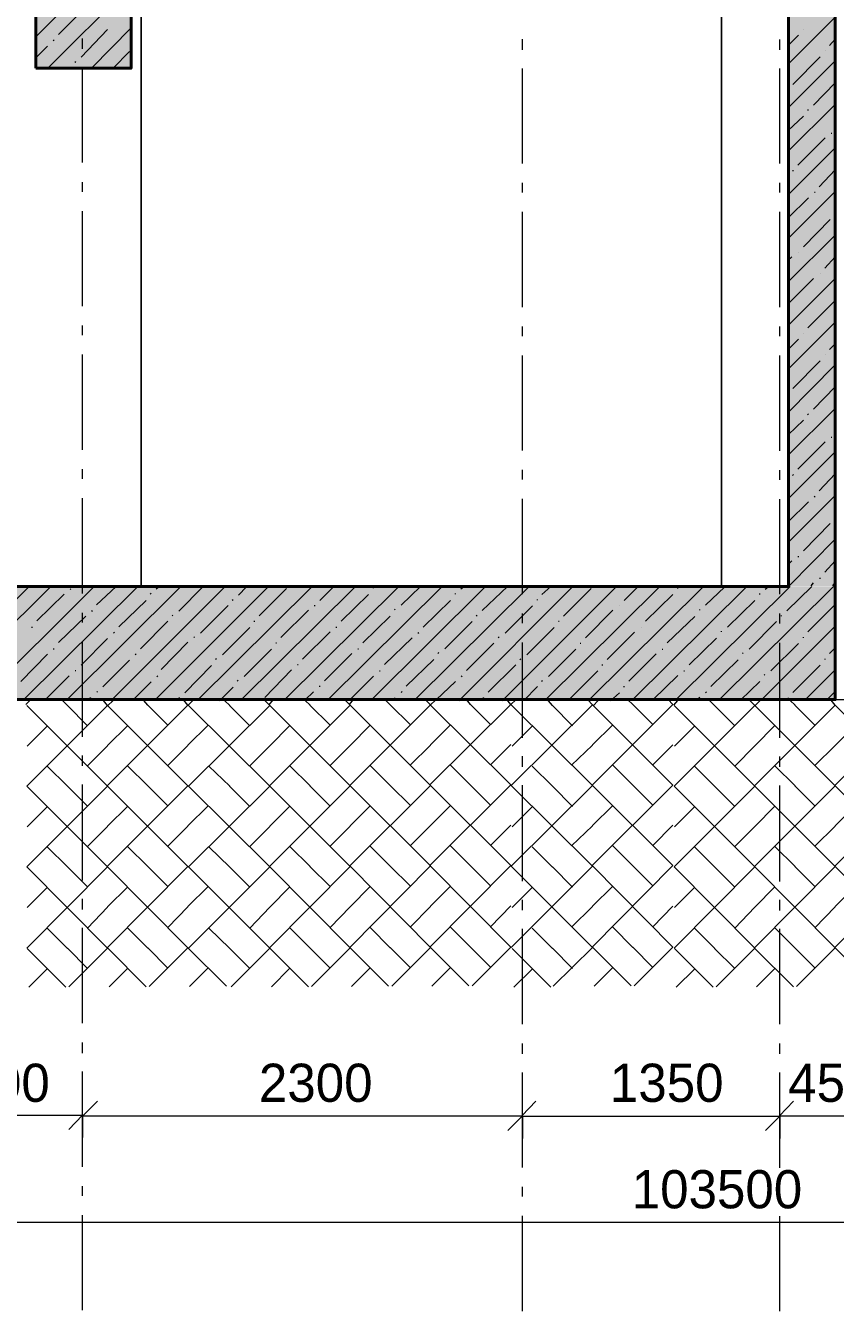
# Model space of a CAD drawing. Header units: millimetres. Extents: x -136833 to 49383, y -8033 to 344618.
# Drawn here: x -55198 to -50950, y -464 to 6284 of the extents above; entities that cross this region are included whole.
import ezdxf

# ---------------------------------------------------------------- set-up
doc = ezdxf.new("R2010")
doc.units = ezdxf.units.MM
doc.layers.add('PDF _Геометрия', color=7, linetype='Continuous', true_color=0x1d1d1d)
doc.layers.add('PDF _Сплошная заливка', color=7, linetype='Continuous', true_color=0xffffff)
doc.layers.add('PDF _Текст', color=7, linetype='Continuous')

msp = doc.modelspace()

# ---------------------------------------------------------------- hatches: boundary and pattern name
at = {"layer": 'PDF _Сплошная заливка', "transparency": 33554559}
h = msp.add_hatch(color=256, dxfattribs=at)
h.paths.add_polyline_path([(-50950.6, 2746.2), (-50950.6, 3341.5), (-104045.4, 3341.5), (-104045.4, 2746.2)])
h.paths.add_polyline_path([(-26352.2, 3341.5), (-26352.2, 2746.2), (646.3, 2746.2), (646.3, 3341.5), (-4602.7, 3341.5), (-4602.7, 3279.5), (-4848.3, 3279.5), (-4848.3, 3341.5)])
h.paths.add_polyline_path([(-26398.8, 2746.2), (-26398.8, 3341.5), (-50899.8, 3341.5), (-50899.8, 2746.2)])

# ---------------------------------------------------------------- linework, layer by layer
at = {"layer": 'PDF _Геометрия', "color": 7, "lineweight": 9}
for points in [[(-50951, 11542.8), (-50951, 3343.3)], [(-54592.2, 3336.1), (-54592.2, 6469.1), (-54592.2, 3336.1), (-55193.2, 3336.1)], [(-51547.7, 3343.2), (-51547.7, 6475.9), (-51547.7, 3343.2), (-54599.6, 3343.2)], [(-54899.3, 6161.6), (-54899.3, 6216.8)], [(-52591.8, 6157.3), (-52591.8, 6212.7)], [(-51240.6, 6156.9), (-51240.6, 6211.7)], [(-54899.3, 5564.9), (-54899.3, 6064)], [(-52591.8, 5560.4), (-52591.8, 6059.9)], [(-51240.6, 5560), (-51240.6, 6059.3)], [(-54899.3, 5412.1), (-54899.3, 5463)], [(-52591.8, 5408), (-52591.8, 5459)], [(-51240.6, 5407.6), (-51240.6, 5458.4)], [(-54899.3, 4811.1), (-54899.3, 5310.8)], [(-52591.8, 4807.1), (-52591.8, 5306.6)], [(-51240.6, 4806.2), (-51240.6, 5306)], [(-54899.3, 4658.8), (-54899.3, 4709.7)], [(-52591.8, 4654.8), (-52591.8, 4705.2)], [(-51240.6, 4653.8), (-51240.6, 4704.6)], [(-54899.3, 4057.8), (-54899.3, 4557.5)], [(-52591.8, 4053.4), (-52591.8, 4552.9)], [(-51240.6, 4052.9), (-51240.6, 4552.2)], [(-54899.3, 3905.5), (-54899.3, 3956)], [(-52591.8, 3901.1), (-52591.8, 3952)], [(-51240.6, 3900.5), (-51240.6, 3951.3)], [(-54899.3, 3304), (-54899.3, 3803.7)], [(-52591.8, 3300.2), (-52591.8, 3799.7)], [(-51240.6, 3299.1), (-51240.6, 3798.9)], [(251.1, 3341.6), (640.3, 3341.6), (640.3, 2744.7), (-104032.8, 2744.7)], [(-51196.7, 3339.6), (-51543.9, 3339.6)], [(-54899.3, 3151.7), (-54899.3, 3202.7)], [(-52591.8, 3147.3), (-52591.8, 3198.3)], [(-51240.6, 3146.7), (-51240.6, 3197.5)], [(-54899.3, 2550.7), (-54899.3, 3050.4)], [(-52591.8, 2546.4), (-52591.8, 3045.9)], [(-51240.6, 2545.8), (-51240.6, 3045.1)], [(-54899.3, 2398.4), (-54899.3, 2453.2)], [(-52591.8, 2394.1), (-52591.8, 2449)], [(-51240.6, 2393.4), (-51240.6, 2448.2)], [(-54899.3, 1797.4), (-54899.3, 2300.9)], [(-52591.8, 1792.7), (-52591.8, 2296.7)], [(-51240.6, 1792), (-51240.6, 2295.9)], [(-54899.3, 1644.7), (-54899.3, 1699.9)], [(-52591.8, 1640.4), (-52591.8, 1695.3)], [(-51240.6, 1639.6), (-51240.6, 1694.9)], [(-54899.3, 1048), (-54899.3, 1547.6)], [(-52591.8, 1043.4), (-52591.8, 1542.9)], [(-51240.6, 1042.7), (-51240.6, 1542.6)], [(-54899.3, 891.4), (-54899.3, 946.6)], [(-52591.8, 887.1), (-52591.8, 942)], [(-51242.1, 561.4), (-50793.1, 561.4), (-50793.1, 443.1), (-50793.1, 942.6)], [(-51240.6, 886.3), (-51240.6, 941.1)], [(-54899.3, 294.7), (-54899.3, 793.8)], [(-52591.8, 290.2), (-52591.8, 789.7)], [(-51240.6, 289.4), (-51240.6, 788.8)], [(-54899.3, 565.7), (-54899.3, 671.3)], [(-52591.8, 561.2), (-52591.8, 667)], [(-51240.6, 560.5), (-51240.6, 666.1)], [(-55597.9, 565.7), (-54899.3, 565.7), (-54899.3, 447)], [(-54894.5, 561.2), (-52591.8, 561.2), (-52591.8, 442.5)], [(-52591.3, 560.5), (-51240.6, 560.5), (-51240.6, 441.8)], [(-54899.3, 141.9), (-54899.3, 192.8)], [(-52591.8, 137.8), (-52591.8, 188.3)], [(-51240.6, 137.1), (-51240.6, 187.9)], [(-103561.8, 3.2), (175.3, 3.2)], [(-54899.3, -459.1), (-54899.3, 40.6)], [(-52591.8, -463.6), (-52591.8, 36)], [(-51240.6, -464.4), (-51240.6, 35.5)]]:
    msp.add_lwpolyline(points, dxfattribs=at)
at = {"layer": 'PDF _Геометрия', "color": 7, "lineweight": 40}
for points in [[(-104046.1, 2746.4), (-50951, 2746.4), (-50951, 3343.3), (-50951, 6475.7), (-50951, 6716.9), (-66371.9, 6716.9)], [(-54646.7, 6472.2), (-51196.7, 6472.2), (-51196.7, 3339.6), (-66368.7, 3339.6)], [(-58294.8, 6471.4), (-55145, 6471.4), (-55145, 6060.5)], [(-55144.2, 6060.3), (-54644.9, 6060.3), (-54644.9, 6470.9)]]:
    msp.add_lwpolyline(points, dxfattribs=at)
at = {"layer": 'PDF _Геометрия', "lineweight": 9}
for points in [[(-55144.8, 6225.5), (-54899.3, 6471)], [(-55081.7, 6061.1), (-54671.2, 6471.6)], [(-55025.9, 6237.2), (-54881.8, 6381.4)], [(-51200.8, 6078), (-50951, 6327.8)], [(-55052.8, 6205), (-55048.5, 6209.4)], [(-54907.3, 6119.2), (-54767.7, 6263.5)], [(-54852.1, 6060.3), (-54644.9, 6271.8)], [(-51194.9, 6182.8), (-51144, 6233.7)], [(-51117.7, 6266.2), (-51117.7, 6266.2)], [(-50980.8, 6179.4), (-50951, 6213.2)], [(-55146.9, 6113.2), (-55083.6, 6176.5)], [(-54738.5, 6060.4), (-54653.7, 6149)], [(-51003.7, 6152), (-51003.7, 6152)], [(-54938.8, 6091.1), (-54934.4, 6095.4)], [(-51200.8, 5849.4), (-50951, 6099.2)], [(-51173.7, 5975.8), (-51030, 6119.5)], [(-54969.5, 6062.5), (-54969.5, 6066.8)], [(-51065.1, 5866), (-50951, 5984.6)], [(-51200.8, 5620.8), (-50951, 5870.6)], [(-51198.3, 5732.8), (-51117.7, 5808.9)], [(-51095.4, 5841.3), (-51091.4, 5841.3)], [(-50951, 5752), (-50951, 5756)], [(-51147.4, 5550.9), (-51003.7, 5695.1)], [(-50972.6, 5720.1), (-50968.6, 5720.1)], [(-51200.8, 5392.2), (-50951, 5642)], [(-51174.4, 5523.3), (-51170.4, 5523.3)], [(-51035.8, 5438.6), (-50951, 5527.4)], [(-51200.8, 5163.6), (-50951, 5413.4)], [(-51060.3, 5409.1), (-51056.3, 5409.1)], [(-51197.2, 5275), (-51091.4, 5380.8)], [(-51117.1, 5122.7), (-50977.3, 5266.5)], [(-50951, 5298.8), (-50951, 5298.8)], [(-51200.8, 4935), (-50951, 5184.8)], [(-51200.3, 5048.7), (-51179.1, 5069.8)], [(-51144, 5094.8), (-51144, 5094.8)], [(-51006, 5011.2), (-50951, 5070.2)], [(-51200.8, 4706.4), (-50951, 4956.2)], [(-51200.6, 4820.4), (-51065.1, 4956)], [(-51030, 4981.1), (-51030, 4981.1)], [(-51094.8, 4697.8), (-50951, 4841.6)], [(-51200.8, 4477.8), (-50951, 4727.6)], [(-51117.7, 4670.2), (-51117.7, 4670.2)], [(-51194.9, 4586.8), (-51144, 4637.7)], [(-50980.8, 4583.8), (-50951, 4613.5)], [(-51173.7, 4379.6), (-51030, 4523.8)], [(-51003.7, 4556.4), (-51003.7, 4556.4)], [(-51200.8, 4249.2), (-50951, 4503)], [(-51065.1, 4270.4), (-50951, 4389)], [(-51200.8, 4025.1), (-50951, 4274.4)], [(-51198.3, 4136.9), (-51117.7, 4212.9)], [(-51095.4, 4241.2), (-51091.4, 4245.8)], [(-50972.6, 4123.7), (-50968.6, 4123.7)], [(-50951, 4156.3), (-50951, 4160.4)], [(-51147.4, 3955.2), (-51003.7, 4098.9)], [(-51200.8, 3796.5), (-50951, 4046.3)], [(-51174.4, 3923.3), (-51170.4, 3927.3)], [(-51035.8, 3842.9), (-50951, 3931.8)], [(-51200.8, 3567.9), (-50951, 3817.7)], [(-51197.2, 3679), (-51091.4, 3784.8)], [(-51060.3, 3808.9), (-51056.3, 3813.4)], [(-51117.1, 3526.5), (-50977.3, 3670.8)], [(-50951, 3703.2), (-50951, 3703.2)], [(-51192.2, 3343.3), (-50951, 3589.1)], [(-51200.3, 3452.9), (-51179.1, 3474)], [(-51144, 3494.8), (-51144, 3498.9)], [(-51006, 3415.5), (-50951, 3474.5)], [(-51030, 3380.9), (-51030, 3384.9)], [(-55667.2, 2743.2), (-55066, 3340)], [(-55438.9, 2743.6), (-54837.9, 3340.3)], [(-55251.9, 3267.6), (-55180.1, 3339.9)], [(-55211.1, 2743.8), (-54609.8, 3340.7)], [(-54982.8, 2744.3), (-54381.7, 3341)], [(-54965.1, 3323.7), (-54960.8, 3328)], [(-54825.5, 3243.1), (-54723.9, 3340.3)], [(-54750.6, 2740.6), (-54153.5, 3337.7)], [(-54522.2, 2741.1), (-53925.4, 3337.9)], [(-54512.6, 3328.4), (-54495.7, 3341)], [(-54394.5, 3210.6), (-54267.6, 3337.5)], [(-54298.3, 2741.9), (-53697.3, 3338.4)], [(-54081.7, 3295.4), (-54039.5, 3338.1)], [(-54070.4, 2742.4), (-53469.2, 3339.2)], [(-53973.1, 3186.1), (-53828.9, 3330.2)], [(-53842, 2742.6), (-53241, 3339.6)], [(-53655, 3266.8), (-53583.2, 3338.7)], [(-53614.1, 2743), (-53012.9, 3339.8)], [(-53385.7, 2743.7), (-52784.8, 3340.2)], [(-53377.1, 3331), (-53372.7, 3335.4)], [(-53228.7, 3242.3), (-53127, 3339.6)], [(-53157.8, 2744), (-52556.7, 3340.7)], [(-52925.5, 2740.6), (-52328.5, 3337.5)], [(-52915.6, 3327.5), (-52898.9, 3340.3)], [(-52802.2, 3213.3), (-52670.7, 3340.3)], [(-52697.5, 2740.8), (-52100.4, 3337.9)], [(-52489.2, 3298.8), (-52442.6, 3340.9)], [(-52473.6, 2741.1), (-51872.3, 3338.4)], [(-52376.1, 3185.1), (-52232, 3329.2)], [(-52245.1, 2741.6), (-51644.2, 3338.6)], [(-52058.1, 3266), (-51986.4, 3338.2)], [(-52017.2, 2742.3), (-51416, 3338.9)], [(-51789.2, 2742.6), (-51187.9, 3339.4)], [(-51775.8, 3330.1), (-51775.8, 3334.1)], [(-51631.8, 3241.4), (-51530.1, 3338.6)], [(-51560.8, 2743.1), (-50959.8, 3340)], [(-51319.1, 3326.5), (-51302, 3339)], [(-51204.9, 3212.6), (-51073.9, 3339.6)], [(-51077.7, 3343.4), (-51065.1, 3360)], [(-50963.6, 3343.3), (-50951, 3360.5)], [(-55139.8, 3159.6), (-54995.9, 3299.2)], [(-54709.7, 3127.9), (-54565.9, 3267.3)], [(-54543.9, 3299.9), (-54539.6, 3304.3)], [(-54280.1, 3095.9), (-54136, 3240)], [(-54114, 3268.2), (-54109.7, 3272.6)], [(-53684.1, 3240.9), (-53679.7, 3240.9)], [(-53542.9, 3158.6), (-53399, 3298.2)], [(-53112.8, 3126.7), (-52969, 3266.5)], [(-52942.7, 3299.3), (-52942.7, 3303.2)], [(-52512.8, 3267.5), (-52512.8, 3271.5)], [(-52082.9, 3240), (-52082.9, 3240)], [(-51945.9, 3157.8), (-51802.1, 3297.6)], [(-51516.3, 3126.2), (-51372.2, 3265.8)], [(-51345.9, 3298.1), (-51345.9, 3302.6)], [(-51094.8, 3102.1), (-50951, 3245.9)], [(-55025.9, 3045.5), (-54881.8, 3184.9)], [(-54851, 3209.5), (-54846.7, 3213.8)], [(-54429.9, 3186.2), (-54425.5, 3190.1)], [(-53858.7, 3072.1), (-53714.8, 3216)], [(-53429.1, 3044.6), (-53284.9, 3184.4)], [(-53263, 3216.8), (-53258.6, 3221.2)], [(-52833.1, 3185), (-52828.7, 3189.5)], [(-52683.1, 3095.3), (-52539.1, 3238.8)], [(-52261.7, 3071), (-52118, 3215.3)], [(-51832.1, 3043.6), (-51688, 3183.2)], [(-51661.7, 3216.2), (-51661.7, 3220.2)], [(-51231.8, 3184.2), (-51231.8, 3188.2)], [(-55166.9, 3127.2), (-55162.6, 3127.2)], [(-54595.8, 3013.4), (-54451.9, 3157.4)], [(-54165.7, 2981.9), (-54021.9, 3125.7)], [(-54000, 3158.4), (-53995.6, 3158.4)], [(-53570.1, 3126.7), (-53565.7, 3126.7)], [(-52998.9, 3012.7), (-52855, 3156.7)], [(-52568.8, 2981.2), (-52425.1, 3124.9)], [(-52403.2, 3157.7), (-52398.7, 3157.7)], [(-51968.8, 3125.7), (-51968.8, 3125.7)], [(-51547.7, 3101.8), (-51547.7, 3106.3)], [(-51401.9, 3012), (-51258.1, 3155.8)], [(-51336.1, 2746.4), (-50951, 3131.9)], [(-54907.3, 2927.2), (-54767.7, 3067.2)], [(-54737, 3095.7), (-54732.6, 3100)], [(-54486.4, 2903.7), (-54346.6, 3047.9)], [(-54315.8, 3072), (-54311.5, 3076.4)], [(-53885.9, 3044.1), (-53881.5, 3044.1)], [(-53744.9, 2958.1), (-53600.8, 3102.2)], [(-53314.7, 2930.6), (-53170.9, 3070.1)], [(-53140.2, 3095), (-53135.8, 3099)], [(-52885.1, 2898.7), (-52740.9, 3042.8)], [(-52719, 3070.8), (-52714.6, 3075.2)], [(-52289.1, 3043.3), (-52284.7, 3043.3)], [(-52147.9, 2956.9), (-52003.9, 3100.9)], [(-51717.7, 2929.5), (-51574, 3069.2)], [(-51288, 2897.7), (-51144, 3041.7)], [(-51117.7, 3070.2), (-51117.7, 3074.2)], [(-55223.1, 2841.1), (-55083.6, 2984.9)], [(-55052.8, 3013.5), (-55048.5, 3013.5)], [(-54622.9, 2981.5), (-54618.6, 2985.8)], [(-54051.9, 2867.9), (-53907.9, 3011.4)], [(-53630.5, 2844.1), (-53486.7, 2987.9)], [(-53456, 3012.5), (-53451.6, 3012.5)], [(-53034.9, 2988.8), (-53030.5, 2993.2)], [(-52454.9, 2867.1), (-52311, 3011)], [(-52033.5, 2843.2), (-51889.8, 2986.9)], [(-51858.7, 3011.8), (-51854.7, 3011.8)], [(-51437.6, 2987.8), (-51433.6, 2991.8)], [(-50980.8, 2987.6), (-50951, 3017.3)], [(-54793.4, 2813.1), (-54653.7, 2952.9)], [(-54363.3, 2781.5), (-54223.7, 2925.4)], [(-54201.8, 2957.8), (-54197.4, 2962.1)], [(-53942.4, 2757.6), (-53802.6, 2901.8)], [(-53771.9, 2930.4), (-53767.5, 2930.4)], [(-53200.9, 2816.6), (-53056.8, 2956.2)], [(-52770.7, 2784.6), (-52626.9, 2928.4)], [(-52605, 2957), (-52600.5, 2960.9)], [(-52175.1, 2929.5), (-52170.6, 2929.5)], [(-51603.9, 2815.7), (-51459.9, 2955.2)], [(-51173.7, 2784), (-51030, 2927.6)], [(-51107.5, 2746.4), (-50951, 2903.3)], [(-51003.7, 2956.2), (-51003.7, 2960.2)], [(-55096.7, 2743.8), (-54969.5, 2871)], [(-54938.8, 2899.2), (-54934.4, 2899.2)], [(-54637.1, 2741.5), (-54539.6, 2839)], [(-54508.9, 2867.7), (-54504.5, 2871.5)], [(-54087.7, 2844), (-54083.4, 2847.9)], [(-53499.5, 2742.8), (-53372.7, 2870.1)], [(-53342, 2898.2), (-53337.6, 2898.2)], [(-53044.2, 2744.8), (-52942.7, 2841.8)], [(-52912.1, 2866.5), (-52907.6, 2870.9)], [(-52490.9, 2842.6), (-52486.5, 2847.1)], [(-52341.1, 2753), (-52196.9, 2896.6)], [(-51907.2, 2746), (-51775.8, 2872.9)], [(-51744.7, 2897.4), (-51740.7, 2897.4)], [(-51447.3, 2743.7), (-51345.9, 2841.1)], [(-51323.5, 2873.8), (-51319.5, 2877.9)], [(-54824.7, 2785.4), (-54820.4, 2789.2)], [(-54181.5, 2739.2), (-54109.7, 2811.6)], [(-53731, 2745.5), (-53688.5, 2787.4)], [(-53657.8, 2816.1), (-53653.4, 2816.1)], [(-53227.9, 2784.4), (-53223.5, 2788.8)], [(-52584.6, 2742.2), (-52512.8, 2814.5)], [(-52129.7, 2740.3), (-52082.9, 2782.6)], [(-52061, 2815.1), (-52056.5, 2815.1)], [(-51630.6, 2783.4), (-51626.6, 2787.9)], [(-50993.4, 2746.4), (-50951, 2788.7)], [(-54868, 2744.1), (-54855.5, 2756.6)], [(-54394.8, 2753.4), (-54390.4, 2757.7)], [(-53271.3, 2743), (-53258.6, 2755.7)], [(-52798, 2752.6), (-52793.6, 2756.6)], [(-51678.7, 2745.9), (-51661.7, 2758.9)], [(-51200.7, 2752), (-51196.7, 2756)]]:
    msp.add_lwpolyline(points, dxfattribs=at)
at = {"layer": 'PDF _Геометрия', "color": 7, "lineweight": 9}
for points in [[(-51196.7, 6091.3), (-51196.7, 5790.9)], [(-50951, 5794.4), (-50951, 6094.6)]]:
    msp.add_lwpolyline(points, close=True, dxfattribs=at)
at = {"layer": 'PDF _Геометрия', "color": 28, "lineweight": 9, "true_color": 0x0e0e0e}
for points in [[(-55196.7, 2720.8), (-55171.3, 2746.7)], [(-55191.2, 1441.6), (-54767.7, 1869), (-55191.2, 2292.5), (-54767.7, 2715.9), (-54788.9, 2741)], [(-54970.8, 1238.1), (-54767.7, 1441.6), (-55191.2, 1869), (-54767.7, 2292.5), (-55191.2, 2715.9)], [(-54978.3, 2714.6), (-55003.7, 2740.1)], [(-54873, 2609.2), (-54978.7, 2715.4)], [(-54769.9, 1443.5), (-54346.6, 1871.2), (-54769.9, 2294.6), (-54346.6, 2717.9), (-54367.9, 2743.1)], [(-54549.8, 1240.3), (-54346.6, 1443.5), (-54769.9, 1871.2), (-54346.6, 2294.6), (-54769.9, 2717.9)], [(-54767.7, 2715.9), (-54767.7, 2715.9)], [(-54767.7, 2715.9), (-54767.7, 2715.9)], [(-54766.9, 2714.9), (-54741.4, 2740.4)], [(-54557.1, 2716.9), (-54578.4, 2742)], [(-54451.9, 2611.4), (-54557.7, 2717.3)], [(-54346.6, 2717.9), (-54346.6, 2717.9)], [(-54346.6, 2717.9), (-54346.6, 2717.9)], [(-54345.4, 2717.1), (-54320.3, 2742.3)], [(-54344.2, 1441.5), (-53916.6, 1869.1), (-54344.2, 2292.3), (-53916.6, 2715.5), (-53941.9, 2740.8)], [(-54120, 1238.2), (-53916.6, 1441.5), (-54344.2, 1869.1), (-53916.6, 2292.3), (-54344.2, 2715.5)], [(-54127.2, 2714.8), (-54152.5, 2740)], [(-54021.9, 2609.3), (-54127.8, 2715.2)], [(-53920.5, 2718.7), (-53899.1, 2744.5)], [(-53919, 1443.2), (-53495.5, 1871.1), (-53919, 2294.2), (-53495.5, 2717.7), (-53520.9, 2743.1)], [(-53698.4, 1240.3), (-53495.5, 1443.2), (-53919, 1871.1), (-53495.5, 2294.2), (-53919, 2717.7)], [(-53916.6, 2715.5), (-53916.6, 2715.5)], [(-53916.6, 2715.5), (-53916.6, 2715.5)], [(-53706.1, 2716.8), (-53731.4, 2742.2)], [(-53600.8, 2611.4), (-53706.8, 2717.3)], [(-53499, 2721.1), (-53477.9, 2746.5)], [(-53497.6, 1445.3), (-53074.3, 1873), (-53497.6, 2296.2), (-53074.3, 2719.5), (-53099.9, 2745.1)], [(-53277.4, 1242.2), (-53074.3, 1445.3), (-53497.6, 1873), (-53074.3, 2296.2), (-53497.6, 2719.5)], [(-53495.5, 2717.7), (-53495.5, 2717.7)], [(-53495.5, 2717.7), (-53495.5, 2717.7)], [(-53284.9, 2718.6), (-53310.4, 2744.1)], [(-53179.6, 2613.1), (-53285.7, 2719.2)], [(-53076.7, 1447.5), (-52653.2, 1875), (-53076.7, 2298.5), (-52653.2, 2721.5), (-52674.4, 2746.7)], [(-52856.3, 1244.4), (-52653.2, 1447.5), (-53076.7, 1875), (-52653.2, 2298.5), (-53076.7, 2721.5)], [(-53074.3, 2719.5), (-53074.3, 2719.5)], [(-53074.3, 2719.5), (-53074.3, 2719.5)], [(-53073.6, 2718.5), (-53048, 2744.1)], [(-52863.8, 2720.5), (-52885, 2746.1)], [(-52758.5, 2615), (-52864.1, 2721.1)], [(-52653.2, 2721.5), (-52653.2, 2721.5)], [(-52653.2, 2721.5), (-52653.2, 2721.5)], [(-52652.1, 2720.8), (-52626.9, 2746)], [(-52651, 1445.2), (-52223.3, 1872.5), (-52651, 2295.8), (-52223.3, 2719.1), (-52248.6, 2745)], [(-52430.4, 1242), (-52223.3, 1445.2), (-52651, 1872.5), (-52223.3, 2295.8), (-52651, 2719.1)], [(-52433.8, 2714.6), (-52455.1, 2739.9)], [(-52328.5, 2609.1), (-52434.2, 2715.3)], [(-52225.6, 1447.3), (-51802.1, 1874.8), (-52225.6, 2297.8), (-51802.1, 2721.3), (-51827.6, 2746.8)], [(-52005.4, 1244), (-51802.1, 1447.3), (-52225.6, 1874.8), (-51802.1, 2297.8), (-52225.6, 2721.3)], [(-52223.3, 2719.1), (-52223.3, 2719.1)], [(-52223.3, 2719.1), (-52223.3, 2719.1)], [(-52218.3, 2714.7), (-52196.9, 2740)], [(-52012.7, 2720.2), (-52038.1, 2745.6)], [(-51907.4, 2615.1), (-52013.1, 2720.9)], [(-51802.1, 2721.3), (-51802.1, 2721.3)], [(-51802.1, 2721.3), (-51802.1, 2721.3)], [(-51796.8, 2716.6), (-51775.8, 2742)], [(-51795.4, 1441.3), (-51372.2, 1868.6), (-51795.4, 2291.8), (-51372.2, 2715.5), (-51397.8, 2740.6)], [(-51575.5, 1238), (-51372.2, 1441.3), (-51795.4, 1868.6), (-51372.2, 2291.8), (-51795.4, 2715.5)], [(-51582.8, 2714.5), (-51608.3, 2740)], [(-51477.5, 2608.8), (-51583.3, 2715.1)], [(-51374.4, 1443.4), (-50951, 1870.8), (-51374.4, 2294.2), (-50951, 2717.6), (-50972.2, 2742.8)], [(-51154.4, 1240), (-50951, 1443.4), (-51374.4, 1870.8), (-50951, 2294.2), (-51374.4, 2717.6)], [(-51372.2, 2715.5), (-51372.2, 2715.5)], [(-51372.2, 2715.5), (-51372.2, 2715.5)], [(-51371.5, 2714.6), (-51345.9, 2740.2)], [(-51161.6, 2716.6), (-51186.8, 2741.8)], [(-51056.3, 2610.9), (-51162.1, 2716.7)], [(-50953.4, 1445.3), (-50529.9, 1872.4), (-50953.4, 2295.9), (-50529.9, 2719.5), (-50551.2, 2744.8)], [(-50733.3, 1241.9), (-50529.9, 1445.3), (-50953.4, 1872.4), (-50529.9, 2295.9), (-50953.4, 2719.5)], [(-50951, 2717.6), (-50951, 2717.6)], [(-50951, 2717.6), (-50951, 2717.6)], [(-55189.5, 2502.7), (-55083.6, 2608.2)], [(-54768.5, 2504.7), (-54662.4, 2610.3)], [(-54346.9, 2506.6), (-54241.3, 2612.2)], [(-53917.1, 2504.6), (-53811.4, 2610.3)], [(-53496, 2506.2), (-53390.2, 2612.5)], [(-53074.9, 2508.5), (-52969, 2614.3)], [(-52645, 2502.4), (-52539.1, 2608.3)], [(-52223.9, 2508.4), (-52118, 2613.8)], [(-51794.1, 2502), (-51688, 2608)], [(-51373, 2504.1), (-51266.9, 2610.1)], [(-50951.3, 2506), (-50845.7, 2612.1)], [(-54873.6, 2398.3), (-54767.7, 2504.2)], [(-54452.5, 2400.5), (-54346.6, 2506)], [(-54022.7, 2397.9), (-53916.6, 2503.9)], [(-53601.1, 2400.3), (-53495.5, 2505.9)], [(-53180, 2401.9), (-53074.3, 2508.1)], [(-52758.9, 2404.3), (-52653.2, 2510)], [(-52333.6, 2401.7), (-52223.3, 2507.5)], [(-51908, 2403.7), (-51802.1, 2509.5)], [(-51478.1, 2397.7), (-51372.2, 2503.7)], [(-51057, 2399.7), (-50951, 2505.6)], [(-54978.3, 2291.3), (-55084.4, 2397.4)], [(-54557.1, 2293.2), (-54662.8, 2399.4)], [(-54127.2, 2291.2), (-54237.4, 2397)], [(-53706.1, 2293.4), (-53811.9, 2399.3)], [(-53284.9, 2295.4), (-53390.8, 2401.3)], [(-52863.8, 2297.1), (-52969.7, 2403.1)], [(-52433.8, 2291.4), (-52539.9, 2397)], [(-52012.7, 2296.8), (-52118.3, 2402.9)], [(-51582.8, 2290.8), (-51688.4, 2397)], [(-51161.6, 2293.3), (-51267.3, 2399)], [(-54346.6, 2294.6), (-54346.6, 2294.6)], [(-54346.6, 2294.6), (-54346.6, 2294.6)], [(-53179.6, 2189.9), (-53285.7, 2295.9)], [(-53074.3, 2296.2), (-53074.3, 2296.2)], [(-53074.3, 2296.2), (-53074.3, 2296.2)], [(-52758.5, 2192), (-52864.1, 2297.7)], [(-52653.2, 2298.5), (-52653.2, 2298.5)], [(-52653.2, 2298.5), (-52653.2, 2298.5)], [(-52223.3, 2295.8), (-52223.3, 2295.8)], [(-52223.3, 2295.8), (-52223.3, 2295.8)], [(-51907.4, 2191.7), (-52013.1, 2297.4)], [(-51802.1, 2297.8), (-51802.1, 2297.8)], [(-51802.1, 2297.8), (-51802.1, 2297.8)], [(-54873, 2186.3), (-54978.7, 2292)], [(-54767.7, 2292.5), (-54767.7, 2292.5)], [(-54767.7, 2292.5), (-54767.7, 2292.5)], [(-54451.9, 2188.2), (-54557.7, 2294)], [(-54021.9, 2185.7), (-54127.8, 2291.6)], [(-53916.6, 2292.3), (-53916.6, 2292.3)], [(-53916.6, 2292.3), (-53916.6, 2292.3)], [(-53600.8, 2187.9), (-53706.8, 2293.9)], [(-53495.5, 2294.2), (-53495.5, 2294.2)], [(-53495.5, 2294.2), (-53495.5, 2294.2)], [(-52328.5, 2185.8), (-52434.2, 2291.5)], [(-51477.5, 2185.6), (-51583.3, 2291.4)], [(-51372.2, 2291.8), (-51372.2, 2291.8)], [(-51372.2, 2291.8), (-51372.2, 2291.8)], [(-51056.3, 2187.5), (-51162.1, 2293.4)], [(-50951, 2294.2), (-50951, 2294.2)], [(-50951, 2294.2), (-50951, 2294.2)], [(-55189.5, 2079.1), (-55083.6, 2185)], [(-54768.5, 2081.2), (-54662.4, 2187.2)], [(-54346.9, 2083.2), (-54241.3, 2189.3)], [(-53917.1, 2081.3), (-53811.4, 2187)], [(-53496, 2083.1), (-53390.2, 2188.9)], [(-53074.9, 2085.1), (-52969, 2191)], [(-52645, 2079.2), (-52539.1, 2184.6)], [(-52223.9, 2085), (-52118, 2191)], [(-51794.1, 2078.9), (-51688, 2184.9)], [(-51373, 2080.8), (-51266.9, 2186.8)], [(-50951.3, 2083.1), (-50845.7, 2188.7)], [(-54873.6, 1974.8), (-54767.7, 2080.7)], [(-54452.5, 1977.2), (-54346.6, 2082.7)], [(-54022.7, 1974.6), (-53916.6, 2080.7)], [(-53601.1, 1976.8), (-53495.5, 2082.4)], [(-53180, 1978.7), (-53074.3, 2084.8)], [(-52758.9, 1980.7), (-52653.2, 2086.5)], [(-52333.6, 1978.4), (-52223.3, 2084.2)], [(-51908, 1980.7), (-51802.1, 2086.5)], [(-51478.1, 1974.5), (-51372.2, 2080.4)], [(-51057, 1976.3), (-50951, 2082.2)], [(-54978.3, 1868), (-55084.4, 1974.1)], [(-54557.1, 1870.1), (-54662.8, 1975.7)], [(-54127.2, 1867.7), (-54237.4, 1973.9)], [(-53706.1, 1870.1), (-53811.9, 1975.9)], [(-53284.9, 1871.8), (-53390.8, 1977.7)], [(-52863.8, 1874.2), (-52969.7, 1979.7)], [(-52433.8, 1867.7), (-52539.9, 1973.8)], [(-52012.7, 1873.9), (-52118.3, 1979.5)], [(-51582.8, 1867.7), (-51688.4, 1973.3)], [(-51161.6, 1869.9), (-51267.3, 1975.7)], [(-54873, 1762.9), (-54978.7, 1868.6)], [(-54767.7, 1869), (-54767.7, 1869)], [(-54767.7, 1869), (-54767.7, 1869)], [(-54451.9, 1764.9), (-54557.7, 1870.8)], [(-54346.6, 1871.2), (-54346.6, 1871.2)], [(-54346.6, 1871.2), (-54346.6, 1871.2)], [(-54021.9, 1762.6), (-54127.8, 1868.5)], [(-53916.6, 1869.1), (-53916.6, 1869.1)], [(-53916.6, 1869.1), (-53916.6, 1869.1)], [(-53600.8, 1764.5), (-53706.8, 1870.5)], [(-53495.5, 1871.1), (-53495.5, 1871.1)], [(-53495.5, 1871.1), (-53495.5, 1871.1)], [(-53179.6, 1766.7), (-53285.7, 1872.2)], [(-53074.3, 1873), (-53074.3, 1873)], [(-53074.3, 1873), (-53074.3, 1873)], [(-52758.5, 1768.6), (-52864.1, 1874.2)], [(-52653.2, 1875), (-52653.2, 1875)], [(-52653.2, 1875), (-52653.2, 1875)], [(-52328.5, 1762.6), (-52434.2, 1868.3)], [(-52223.3, 1872.5), (-52223.3, 1872.5)], [(-52223.3, 1872.5), (-52223.3, 1872.5)], [(-51907.4, 1768.2), (-52013.1, 1874.5)], [(-51802.1, 1874.8), (-51802.1, 1874.8)], [(-51802.1, 1874.8), (-51802.1, 1874.8)], [(-51477.5, 1762.5), (-51583.3, 1868.3)], [(-51372.2, 1868.6), (-51372.2, 1868.6)], [(-51372.2, 1868.6), (-51372.2, 1868.6)], [(-51056.3, 1764.2), (-51162.1, 1870)], [(-50951, 1870.8), (-50951, 1870.8)], [(-50951, 1870.8), (-50951, 1870.8)], [(-55189.5, 1655.8), (-55083.6, 1761.8)], [(-54768.5, 1658.1), (-54662.4, 1763.6)], [(-54346.9, 1659.8), (-54241.3, 1765.9)], [(-53917.1, 1657.6), (-53811.4, 1763.7)], [(-53496, 1659.5), (-53390.2, 1765.8)], [(-53074.9, 1661.8), (-52969, 1767.6)], [(-52645, 1655.6), (-52539.1, 1761.5)], [(-52223.9, 1661.7), (-52118, 1767.6)], [(-51794.1, 1655.3), (-51688, 1761.3)], [(-51373, 1657.5), (-51266.9, 1763.6)], [(-50951.3, 1659.6), (-50845.7, 1765.2)], [(-54873.6, 1547.5), (-54767.7, 1657.2)], [(-54452.5, 1549.5), (-54346.6, 1659.3)], [(-54022.7, 1547.1), (-53916.6, 1657.5)], [(-53601.1, 1549.4), (-53495.5, 1659.4)], [(-53180, 1551.4), (-53074.3, 1661.1)], [(-52758.9, 1553.2), (-52653.2, 1663.4)], [(-52333.6, 1551.1), (-52223.3, 1660.9)], [(-51908, 1553.2), (-51802.1, 1663)], [(-51478.1, 1546.8), (-51372.2, 1657.2)], [(-51057, 1548.8), (-50951, 1658.8)], [(-52863.8, 1446.3), (-52969.7, 1552.3)], [(-52012.7, 1446), (-52118.3, 1552.1)], [(-54978.3, 1440.4), (-55084.4, 1546.5)], [(-54557.1, 1442.5), (-54662.8, 1548.2)], [(-54127.2, 1440.3), (-54237.4, 1546)], [(-53706.1, 1442.3), (-53811.9, 1548.2)], [(-53284.9, 1444.2), (-53390.8, 1550.1)], [(-52433.8, 1440.1), (-52539.9, 1546.1)], [(-51582.8, 1440), (-51688.4, 1546.2)], [(-51161.6, 1442.1), (-51267.3, 1547.8)], [(-54987.1, 1237.6), (-55190.1, 1440.6)], [(-54873, 1335.2), (-54978.7, 1440.9)], [(-54565.9, 1239.5), (-54769, 1442.7)], [(-54767.7, 1441.6), (-54767.7, 1441.6)], [(-54767.7, 1441.6), (-54767.7, 1441.6)], [(-54451.9, 1337.3), (-54557.7, 1443.2)], [(-54144.8, 1241.5), (-54348, 1444.7)], [(-54346.6, 1443.5), (-54346.6, 1443.5)], [(-54346.6, 1443.5), (-54346.6, 1443.5)], [(-54021.9, 1335.1), (-54127.8, 1441)], [(-53714.8, 1239.4), (-53918.2, 1442.8)], [(-53916.6, 1441.5), (-53916.6, 1441.5)], [(-53916.6, 1441.5), (-53916.6, 1441.5)], [(-53600.8, 1337.2), (-53706.8, 1442.7)], [(-53293.7, 1241.6), (-53496.7, 1444.6)], [(-53495.5, 1443.2), (-53495.5, 1443.2)], [(-53495.5, 1443.2), (-53495.5, 1443.2)], [(-53179.6, 1339), (-53285.7, 1445.1)], [(-52872.5, 1243.6), (-53075.6, 1446.6)], [(-53074.3, 1445.3), (-53074.3, 1445.3)], [(-53074.3, 1445.3), (-53074.3, 1445.3)], [(-52758.5, 1341.2), (-52864.1, 1446.8)], [(-52653.2, 1447.5), (-52653.2, 1447.5)], [(-52653.2, 1447.5), (-52653.2, 1447.5)], [(-52442.6, 1237.6), (-52645.8, 1440.7)], [(-52328.5, 1334.8), (-52434.2, 1441)], [(-52021.5, 1243.4), (-52224.7, 1446.6)], [(-52223.3, 1445.2), (-52223.3, 1445.2)], [(-52223.3, 1445.2), (-52223.3, 1445.2)], [(-51907.4, 1340.8), (-52013.1, 1446.5)], [(-51802.1, 1447.3), (-51802.1, 1447.3)], [(-51802.1, 1447.3), (-51802.1, 1447.3)], [(-51591.5, 1237.2), (-51794.8, 1440.5)], [(-51477.5, 1334.8), (-51583.3, 1440.6)], [(-51170.4, 1239.2), (-51373.7, 1442.5)], [(-51372.2, 1441.3), (-51372.2, 1441.3)], [(-51372.2, 1441.3), (-51372.2, 1441.3)], [(-51056.3, 1336.8), (-51162.1, 1442.6)], [(-50749.2, 1241.1), (-50952.6, 1444.4)], [(-50951, 1443.4), (-50951, 1443.4)], [(-50951, 1443.4), (-50951, 1443.4)], [(-55180.9, 1236.9), (-55083.6, 1334.2)], [(-54759.8, 1238.8), (-54662.4, 1336.2)], [(-54338.7, 1240.7), (-54241.3, 1338.1)], [(-53908.8, 1238.7), (-53811.4, 1336.1)], [(-53487.7, 1240.9), (-53390.2, 1337.8)], [(-53066.5, 1242.9), (-52969, 1340.3)], [(-52636.6, 1236.4), (-52539.1, 1333.9)], [(-52215.5, 1242.3), (-52118, 1339.8)], [(-51785.6, 1236.2), (-51688, 1333.7)], [(-51364.4, 1238.2), (-51266.9, 1335.8)]]:
    msp.add_lwpolyline(points, dxfattribs=at)
at = {"layer": 'PDF _Геометрия', "color": 7, "lineweight": 18}
for points in [[(-54896.4, 562.6), (-54820.4, 639.1)], [(-52593.3, 562.8), (-52521.6, 639)], [(-51242.3, 561.8), (-51170.4, 638.3)], [(-54899.3, 565.7), (-54971.4, 489.3)], [(-52591.8, 561.2), (-52667.9, 484.5)], [(-51240.6, 560.5), (-51317, 484)]]:
    msp.add_lwpolyline(points, dxfattribs=at)
at = {"layer": 'PDF _Сплошная заливка', "lineweight": 5, "transparency": 33554559}
for points in [[(-55144.2, 6470.9), (-54644.9, 6470.9), (-55144.2, 6060.3), (-54644.9, 6060.3)], [(-51200.8, 6475.7), (-50951, 6475.7), (-51200.8, 3343.3), (-50951, 3343.3)]]:
    msp.add_solid(points, dxfattribs=at)

# ---------------------------------------------------------------- texts
at = {"layer": 'PDF _Текст', "char_height": 200.42, "attachment_point": 4, "style": ''}
for s, insert in [('550 700', (-56040, 733.7)), ('2300', (-53974.2, 733.7)), ('1350', (-52132.8, 733.7)), ('450', (-51197.3, 733.7)), ('103500', (-52018.3, 174.9))]:
    msp.add_mtext(s, dxfattribs=dict(at, insert=insert))

doc.saveas('drawing.dxf')
